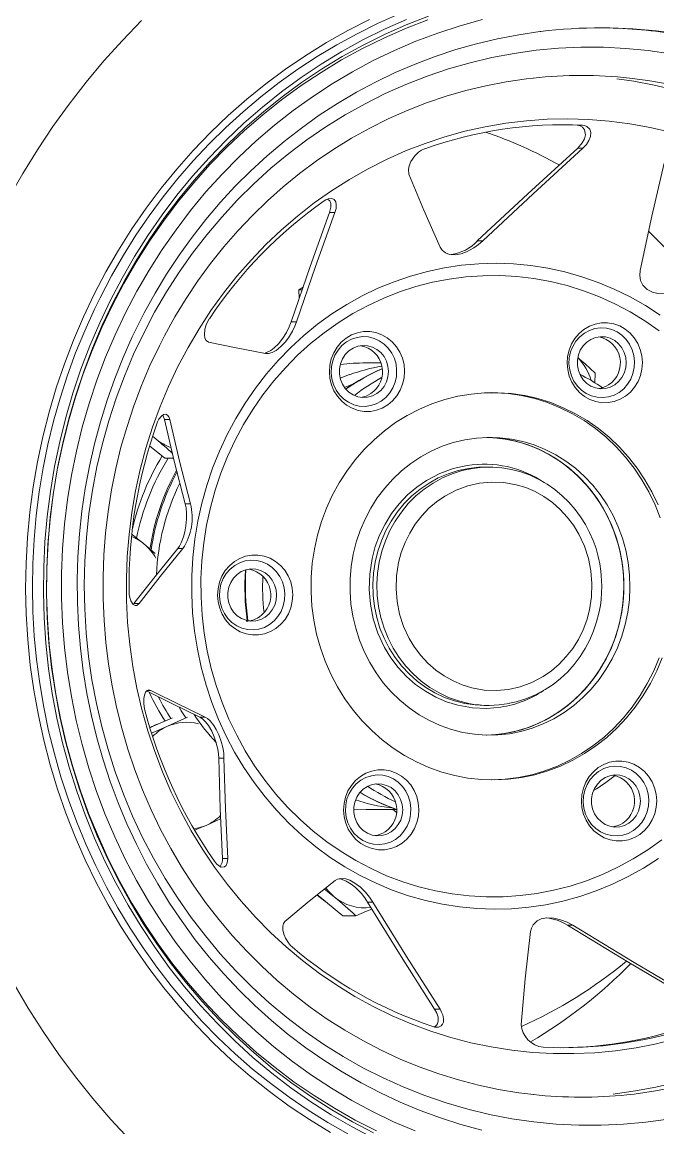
# Model space of a CAD drawing. Header units: millimetres. Extents: x 0 to 197, y 0 to 196.
# Drawn here: x 162.59 to 173.27, y 147.31 to 165.87 of the extents above; entities that cross this region are included whole.
import ezdxf

# ---------------------------------------------------------------- set-up
doc = ezdxf.new("R2010")
doc.units = ezdxf.units.MM

msp = doc.modelspace()

# ---------------------------------------------------------------- linework, layer by layer
at = {"color": 7, "linetype": 'Continuous', "lineweight": 15}
for p, q in [((171.625, 164.151), (171.911, 164.143)), ((171.911, 164.143), (172.001, 164.143)), ((171.919, 163.76), (172.008, 163.76)), ((167.755, 162.68), (167.844, 162.68)), ((170.234, 162.201), (170.324, 162.201)), ((167.237, 161.377), (167.308, 161.426)), ((167.243, 161.238), (167.237, 161.377)), ((167.237, 161.377), (167.291, 161.377)), ((167.108, 160.843), (167.197, 160.843)), ((168.616, 160.154), (168.366, 160.154)), ((172.208, 159.811), (172.215, 159.982)), ((164.983, 159.203), (165.073, 159.203)), ((164.842, 158.872), (164.783, 158.925)), ((164.787, 158.915), (164.842, 158.872)), ((164.987, 158.555), (164.733, 158.763)), ((164.987, 158.555), (165.133, 158.555)), ((170.429, 158.404), (170.361, 158.404)), ((170.429, 158.404), (170.472, 158.403)), ((165.329, 157.789), (165.418, 157.789)), ((165.204, 157.036), (165.293, 157.036)), ((164.47, 156.113), (164.559, 156.113)), ((170.361, 154.404), (170.429, 154.404)), ((164.792, 154.053), (165.114, 154.195)), ((165.577, 154.206), (165.666, 154.206)), ((164.737, 154.029), (164.792, 154.053)), ((165.892, 153.519), (165.981, 153.519)), ((168.158, 152.66), (168.366, 152.654)), ((168.366, 152.654), (168.878, 152.654)), ((168.816, 152.654), (168.864, 152.617)), ((168.878, 152.657), (168.861, 152.663)), ((168.864, 152.617), (168.876, 152.607)), ((165.954, 151.835), (166.044, 151.835)), ((167.668, 151.32), (167.833, 151.19)), ((167.591, 151.19), (167.548, 151.225)), ((167.978, 150.873), (167.591, 151.19)), ((168.392, 151.103), (168.481, 151.103)), ((167.978, 150.873), (168.193, 150.873)), ((171.749, 150.712), (171.838, 150.712)), ((169.518, 149.303), (169.608, 149.303))]:
    msp.add_line(p, q, dxfattribs=at)
at = {"color": 8, "linetype": 'Continuous', "lineweight": 15}
for p, q in [((167.933, 159.895), (168.088, 159.956)), ((170.472, 158.403), (170.496, 158.402)), ((164.698, 154.656), (164.751, 154.656))]:
    msp.add_line(p, q, dxfattribs=at)
at = {"color": 7, "linetype": 'Continuous', "lineweight": 15, "flags": 128}
for points in [[(168.912, 166.005), (168.561, 165.849), (168.216, 165.679), (167.878, 165.495), (167.546, 165.296), (167.223, 165.084), (166.907, 164.859), (166.6, 164.621), (166.302, 164.37), (166.013, 164.107), (165.734, 163.832), (165.466, 163.546), (165.208, 163.249), (164.962, 162.941), (164.726, 162.624), (164.503, 162.296), (164.292, 161.96), (164.094, 161.616), (163.901, 161.247)], [(164.117, 161.161), (164.311, 161.529), (164.518, 161.888), (164.739, 162.237), (164.974, 162.577), (165.222, 162.905), (165.483, 163.223), (165.756, 163.528), (166.04, 163.822), (166.336, 164.102), (166.642, 164.369), (166.959, 164.622), (167.285, 164.862), (167.62, 165.086), (167.964, 165.295), (168.316, 165.489), (168.675, 165.668), (169.04, 165.83), (169.412, 165.976)], [(164.598, 165.899), (164.276, 165.567), (163.966, 165.222), (163.667, 164.866), (163.381, 164.498), (163.108, 164.119), (162.848, 163.73), (162.602, 163.331), (162.37, 162.923)], [(168.422, 165.917), (168.058, 165.732), (167.702, 165.532), (167.354, 165.316), (167.014, 165.085), (166.684, 164.84), (166.363, 164.58), (166.052, 164.307), (165.753, 164.02), (165.464, 163.72), (165.188, 163.408), (164.924, 163.085), (164.672, 162.75), (164.434, 162.404), (164.209, 162.048), (163.998, 161.683), (163.802, 161.308)], [(164.076, 161.207), (164.271, 161.578), (164.48, 161.941), (164.704, 162.293), (164.941, 162.636), (165.191, 162.968), (165.454, 163.288), (165.73, 163.597), (166.017, 163.893), (166.315, 164.176), (166.625, 164.446), (166.944, 164.701), (167.274, 164.943), (167.612, 165.169), (167.959, 165.381), (168.314, 165.576), (168.677, 165.756), (169.046, 165.92)], [(164.109, 161.121), (164.302, 161.488), (164.509, 161.846), (164.73, 162.194), (164.965, 162.533), (165.213, 162.86), (165.473, 163.177), (165.746, 163.481), (166.03, 163.773), (166.326, 164.052), (166.633, 164.318), (166.949, 164.57), (167.276, 164.808), (167.611, 165.03), (167.955, 165.238), (168.306, 165.43), (168.665, 165.606), (169.031, 165.766), (169.403, 165.91)], [(164.33, 160.995), (164.52, 161.358), (164.725, 161.711), (164.944, 162.054), (165.176, 162.388), (165.421, 162.71), (165.679, 163.022), (165.949, 163.321), (166.231, 163.608), (166.524, 163.882), (166.828, 164.142), (167.142, 164.389), (167.465, 164.621), (167.797, 164.838), (168.138, 165.04), (168.486, 165.227), (168.842, 165.397), (169.204, 165.552), (169.572, 165.69), (169.945, 165.811), (170.323, 165.915)], [(164.551, 160.817), (164.64, 160.991), (164.823, 161.322), (165.018, 161.645), (165.226, 161.959), (165.445, 162.264), (165.676, 162.559), (165.918, 162.844), (166.171, 163.118), (166.434, 163.38), (166.708, 163.631), (166.99, 163.87), (167.281, 164.096), (167.581, 164.309), (167.889, 164.509), (168.204, 164.695), (168.527, 164.868), (168.855, 165.026), (169.19, 165.17), (169.529, 165.299), (169.874, 165.413), (170.222, 165.511), (170.574, 165.595), (170.929, 165.663), (171.286, 165.715), (171.299, 165.717)], [(164.633, 160.655), (164.817, 161.004), (165.015, 161.344), (165.228, 161.675), (165.454, 161.995), (165.693, 162.304), (165.945, 162.602), (166.208, 162.888), (166.484, 163.161), (166.77, 163.42), (167.067, 163.666), (167.374, 163.898), (167.691, 164.115), (168.016, 164.317), (168.349, 164.504), (168.689, 164.674), (169.036, 164.829), (169.39, 164.967), (169.749, 165.088), (170.112, 165.192), (170.479, 165.279), (170.85, 165.348), (171.223, 165.401), (171.598, 165.435), (171.974, 165.452), (172.351, 165.451), (172.727, 165.432), (173.102, 165.396), (173.475, 165.342)], [(164.896, 160.442), (164.981, 160.608), (165.156, 160.924), (165.344, 161.232), (165.543, 161.531), (165.755, 161.821), (165.978, 162.101), (166.213, 162.37), (166.457, 162.629), (166.712, 162.876), (166.977, 163.111), (167.251, 163.334), (167.533, 163.544), (167.824, 163.741), (168.122, 163.924), (168.428, 164.094), (168.74, 164.249), (169.058, 164.39), (169.381, 164.517), (169.71, 164.628), (170.042, 164.725), (170.378, 164.806), (170.717, 164.872), (171.059, 164.922), (171.178, 164.934)], [(173.542, 164.738), (173.203, 164.817), (172.861, 164.88), (172.576, 164.92)], [(165.206, 160.09), (165.377, 160.413), (165.562, 160.727), (165.761, 161.031), (165.973, 161.325), (166.198, 161.609), (166.435, 161.88), (166.684, 162.139), (166.944, 162.386), (167.215, 162.619), (167.496, 162.838), (167.787, 163.043), (168.086, 163.233), (168.393, 163.408), (168.708, 163.567), (169.029, 163.711), (169.356, 163.838), (169.689, 163.948), (170.026, 164.042), (170.367, 164.118), (170.711, 164.177), (171.057, 164.219), (171.405, 164.244), (171.753, 164.251), (172.102, 164.24), (172.449, 164.212), (172.795, 164.167), (173.138, 164.104), (173.479, 164.024)], [(171.911, 164.143), (171.963, 164.133), (172.001, 164.112), (172.036, 164.068), (172.049, 163.983), (172.031, 163.915), (171.994, 163.847), (171.919, 163.76)], [(172.008, 163.76), (172.066, 163.822), (172.107, 163.886), (172.133, 163.955), (172.138, 164.023), (172.121, 164.077), (172.075, 164.123), (172.035, 164.138), (172.001, 164.143)], [(169.35, 163.747), (169.296, 163.722), (169.248, 163.688), (169.187, 163.63), (169.12, 163.533), (169.09, 163.463), (169.078, 163.398), (169.087, 163.324)], [(171.919, 163.76), (171.08, 162.991), (170.234, 162.201)], [(170.324, 162.201), (171.169, 162.991), (172.008, 163.76)], [(173.37, 163.504), (173.164, 162.616), (172.969, 161.704)], [(169.087, 163.324), (169.337, 162.718), (169.612, 162.095)], [(167.844, 162.68), (167.863, 162.746), (167.867, 162.804), (167.856, 162.856), (167.829, 162.894), (167.79, 162.911), (167.731, 162.907), (167.691, 162.89), (167.661, 162.872)], [(167.719, 162.902), (167.757, 162.873), (167.775, 162.827), (167.776, 162.77), (167.755, 162.68)], [(167.755, 162.68), (167.427, 161.774), (167.108, 160.843)], [(167.197, 160.843), (167.516, 161.774), (167.844, 162.68)], [(169.612, 162.095), (169.645, 162.043), (169.698, 162), (169.769, 161.974), (169.866, 161.968), (169.964, 161.986), (170.051, 162.017), (170.175, 162.084), (170.255, 162.141), (170.324, 162.201)], [(173.274, 151.833), (173.024, 151.674), (172.767, 151.53), (172.501, 151.402), (172.23, 151.291), (171.953, 151.196), (171.671, 151.119), (171.385, 151.058), (171.097, 151.015), (170.807, 150.99), (170.516, 150.982), (170.225, 150.992), (169.935, 151.02), (169.647, 151.065), (169.362, 151.127), (169.081, 151.207), (168.805, 151.304), (168.534, 151.417), (168.269, 151.547), (168.012, 151.692), (167.764, 151.853), (167.524, 152.029), (167.294, 152.219), (167.075, 152.422), (166.867, 152.639), (166.671, 152.868), (166.487, 153.108), (166.317, 153.359), (166.16, 153.62), (166.018, 153.89), (165.891, 154.169), (165.778, 154.454), (165.681, 154.746), (165.6, 155.044), (165.536, 155.346), (165.487, 155.651), (165.455, 155.959), (165.439, 156.268), (165.44, 156.577), (165.458, 156.886), (165.492, 157.194), (165.543, 157.499), (165.61, 157.8), (165.692, 158.097), (165.791, 158.388), (165.905, 158.673), (166.035, 158.95), (166.179, 159.219), (166.337, 159.479), (166.509, 159.729), (166.694, 159.968), (166.892, 160.196), (167.101, 160.411), (167.322, 160.613), (167.553, 160.801), (167.794, 160.975), (168.043, 161.134), (168.301, 161.277), (168.566, 161.405), (168.838, 161.516), (169.115, 161.611), (169.397, 161.688), (169.682, 161.749), (169.971, 161.792), (170.261, 161.817), (170.552, 161.825), (170.843, 161.815), (171.132, 161.788), (171.42, 161.742), (171.705, 161.68), (171.987, 161.6), (172.263, 161.503), (172.534, 161.39), (172.798, 161.26), (173.055, 161.115), (173.304, 160.954)], [(172.969, 161.704), (172.961, 161.622), (172.975, 161.536), (173.014, 161.457), (173.087, 161.385), (173.177, 161.339), (173.266, 161.317), (173.409, 161.31), (173.508, 161.322), (173.604, 161.345)], [(173.288, 160.693), (173.049, 160.858), (172.801, 161.009), (172.545, 161.143), (172.283, 161.262), (172.014, 161.364), (171.741, 161.45), (171.463, 161.518), (171.181, 161.569), (170.898, 161.603), (170.613, 161.619), (170.328, 161.617), (170.043, 161.598), (169.76, 161.561), (169.479, 161.506), (169.202, 161.435), (168.929, 161.346), (168.662, 161.241), (168.401, 161.119), (168.146, 160.982), (167.9, 160.828), (167.663, 160.66), (167.435, 160.478), (167.217, 160.281), (167.011, 160.072), (166.816, 159.85), (166.634, 159.617), (166.465, 159.372), (166.31, 159.118), (166.168, 158.854), (166.042, 158.582), (165.93, 158.303), (165.834, 158.017), (165.754, 157.726), (165.69, 157.43), (165.642, 157.131), (165.61, 156.83), (165.595, 156.527), (165.597, 156.223), (165.615, 155.92), (165.65, 155.619), (165.701, 155.321), (165.768, 155.026), (165.851, 154.736), (165.95, 154.451), (166.065, 154.173), (166.194, 153.903), (166.338, 153.641), (166.496, 153.388), (166.668, 153.146), (166.852, 152.914), (167.049, 152.695), (167.258, 152.488), (167.477, 152.294), (167.707, 152.114), (167.946, 151.949), (168.194, 151.799), (168.45, 151.664), (168.712, 151.545), (168.981, 151.443), (169.254, 151.358), (169.532, 151.289), (169.813, 151.238), (170.097, 151.205), (170.382, 151.189), (170.667, 151.19), (170.952, 151.21), (171.235, 151.246), (171.515, 151.301), (171.793, 151.372), (172.065, 151.461), (172.333, 151.566), (172.594, 151.688), (172.848, 151.826), (173.095, 151.979), (173.332, 152.147)], [(163.802, 161.308), (163.62, 160.926), (163.453, 160.536), (163.301, 160.138), (163.164, 159.735), (163.044, 159.326), (162.939, 158.912), (162.85, 158.494), (162.778, 158.072), (162.721, 157.647), (162.682, 157.221), (162.658, 156.793), (162.651, 156.364), (162.661, 155.935), (162.688, 155.508), (162.73, 155.081), (162.79, 154.657), (162.865, 154.236), (162.957, 153.819), (163.065, 153.405), (163.188, 152.997), (163.328, 152.595), (163.482, 152.199), (163.652, 151.81), (163.837, 151.429), (164.036, 151.056), (164.25, 150.693), (164.477, 150.339), (164.718, 149.995), (164.972, 149.662), (165.238, 149.34), (165.517, 149.031), (165.807, 148.733), (166.109, 148.449), (166.421, 148.178), (166.744, 147.921), (167.076, 147.678), (167.417, 147.45), (167.767, 147.237)], [(163.901, 161.247), (163.807, 161.056), (163.643, 160.692), (163.491, 160.321), (163.354, 159.945), (163.231, 159.562), (163.121, 159.175), (163.026, 158.784), (162.946, 158.389), (162.88, 157.991), (162.829, 157.591), (162.792, 157.189), (162.771, 156.785), (162.764, 156.381), (162.773, 155.977), (162.796, 155.574), (162.834, 155.172), (162.887, 154.772), (162.954, 154.374), (163.036, 153.979), (163.133, 153.588), (163.244, 153.202), (163.369, 152.82), (163.508, 152.444), (163.66, 152.074), (163.827, 151.71), (164.006, 151.354), (164.199, 151.006), (164.404, 150.665), (164.622, 150.334), (164.851, 150.012), (165.093, 149.699), (165.345, 149.397), (165.609, 149.106), (165.883, 148.826), (166.167, 148.557), (166.461, 148.3), (166.765, 148.056), (167.076, 147.825), (167.397, 147.607), (167.725, 147.402), (168.06, 147.211)], [(168.493, 147.14), (168.134, 147.328), (167.783, 147.531), (167.44, 147.75), (167.106, 147.984), (166.782, 148.233), (166.467, 148.496), (166.164, 148.772), (165.871, 149.062), (165.589, 149.365), (165.32, 149.679), (165.063, 150.005), (164.82, 150.343), (164.589, 150.691), (164.373, 151.048), (164.171, 151.415), (163.983, 151.791), (163.81, 152.174), (163.652, 152.565), (163.51, 152.963), (163.383, 153.366), (163.272, 153.775), (163.177, 154.189), (163.099, 154.606), (163.037, 155.026), (162.991, 155.449), (162.962, 155.873), (162.95, 156.298), (162.954, 156.724), (162.975, 157.148), (163.012, 157.572), (163.066, 157.994), (163.136, 158.412), (163.223, 158.828), (163.326, 159.239), (163.445, 159.645), (163.579, 160.046), (163.73, 160.44), (163.895, 160.827), (164.076, 161.207)], [(168.493, 147.228), (168.137, 147.414), (167.79, 147.616), (167.45, 147.833), (167.119, 148.064), (166.798, 148.311), (166.486, 148.571), (166.185, 148.845), (165.895, 149.132), (165.617, 149.431), (165.35, 149.743), (165.096, 150.066), (164.854, 150.4), (164.626, 150.745), (164.412, 151.099), (164.211, 151.463), (164.025, 151.835), (163.854, 152.215), (163.698, 152.602), (163.557, 152.996), (163.431, 153.395), (163.321, 153.8), (163.228, 154.21), (163.15, 154.623), (163.088, 155.039), (163.043, 155.458), (163.014, 155.878), (163.002, 156.299), (163.006, 156.721), (163.027, 157.141), (163.064, 157.561), (163.117, 157.978), (163.187, 158.393), (163.273, 158.805), (163.375, 159.212), (163.492, 159.614), (163.626, 160.011), (163.775, 160.402), (163.938, 160.785), (164.117, 161.161)], [(168.54, 147.261), (168.183, 147.442), (167.834, 147.64), (167.493, 147.853), (167.161, 148.081), (166.838, 148.323), (166.525, 148.58), (166.222, 148.851), (165.93, 149.134), (165.65, 149.431), (165.381, 149.739), (165.125, 150.06), (164.882, 150.391), (164.652, 150.733), (164.435, 151.085), (164.233, 151.447), (164.045, 151.817), (163.872, 152.195), (163.714, 152.58), (163.571, 152.972), (163.443, 153.37), (163.332, 153.774), (163.236, 154.182), (163.157, 154.594), (163.094, 155.009), (163.047, 155.427), (163.017, 155.846), (163.003, 156.267), (163.006, 156.687), (163.026, 157.107), (163.062, 157.526), (163.114, 157.943), (163.183, 158.357), (163.268, 158.768), (163.369, 159.174), (163.486, 159.576), (163.619, 159.972), (163.767, 160.362), (163.93, 160.745), (164.109, 161.121)], [(169.19, 147.261), (168.829, 147.416), (168.473, 147.587), (168.125, 147.774), (167.785, 147.977), (167.453, 148.195), (167.13, 148.427), (166.816, 148.674), (166.513, 148.935), (166.22, 149.21), (165.939, 149.497), (165.669, 149.797), (165.412, 150.109), (165.167, 150.432), (164.935, 150.766), (164.717, 151.109), (164.513, 151.463), (164.323, 151.825), (164.148, 152.196), (163.987, 152.574), (163.842, 152.96), (163.712, 153.351), (163.598, 153.748), (163.5, 154.149), (163.419, 154.555), (163.353, 154.964), (163.304, 155.376), (163.271, 155.789), (163.255, 156.204), (163.255, 156.619), (163.272, 157.033), (163.305, 157.447), (163.355, 157.858), (163.421, 158.267), (163.504, 158.673), (163.602, 159.074), (163.717, 159.471), (163.847, 159.862), (163.993, 160.247), (164.154, 160.625), (164.33, 160.995)], [(170.31, 147.273), (169.96, 147.369), (169.615, 147.479), (169.274, 147.604), (168.938, 147.744), (168.607, 147.899), (168.283, 148.068), (167.966, 148.251), (167.656, 148.448), (167.354, 148.658), (167.061, 148.881), (166.776, 149.117), (166.5, 149.365), (166.234, 149.625), (165.979, 149.896), (165.734, 150.178), (165.5, 150.471), (165.278, 150.774), (165.067, 151.086), (164.869, 151.407), (164.683, 151.736), (164.51, 152.074), (164.35, 152.418), (164.204, 152.769), (164.071, 153.127), (163.952, 153.49), (163.847, 153.857), (163.756, 154.229), (163.68, 154.605), (163.618, 154.984), (163.57, 155.365), (163.538, 155.748), (163.52, 156.132), (163.517, 156.516), (163.529, 156.9), (163.555, 157.283), (163.596, 157.665), (163.652, 158.045), (163.722, 158.422), (163.807, 158.796), (163.906, 159.165), (164.019, 159.53), (164.147, 159.89), (164.287, 160.243), (164.442, 160.591), (164.551, 160.817)], [(165.735, 160.895), (165.705, 160.843), (165.683, 160.791), (165.662, 160.717), (165.654, 160.622), (165.662, 160.567), (165.682, 160.528), (165.722, 160.501)], [(167.108, 160.843), (167.075, 160.756), (167.028, 160.662), (166.97, 160.569), (166.896, 160.475), (166.825, 160.405), (166.766, 160.36), (166.683, 160.32), (166.678, 160.319)], [(166.68, 160.312), (166.73, 160.31), (166.79, 160.326), (166.858, 160.363), (166.938, 160.426), (167.008, 160.501), (167.062, 160.573), (167.132, 160.688), (167.169, 160.768), (167.197, 160.843)], [(172.932, 159.84), (172.973, 159.942), (172.998, 160.05), (173.006, 160.16), (172.996, 160.271), (172.97, 160.378), (172.928, 160.48), (172.87, 160.572), (172.799, 160.653), (172.716, 160.721), (172.624, 160.773), (172.525, 160.808), (172.422, 160.826), (172.318, 160.825), (172.215, 160.806), (172.116, 160.769), (172.025, 160.716), (171.943, 160.647), (171.873, 160.565), (171.816, 160.471), (171.775, 160.369), (171.75, 160.261), (171.742, 160.151), (171.752, 160.04), (171.778, 159.933), (171.821, 159.832), (171.878, 159.739), (171.95, 159.658), (172.032, 159.59), (172.124, 159.538), (172.223, 159.503), (172.326, 159.485), (172.431, 159.486), (172.534, 159.505), (172.632, 159.542), (172.723, 159.596), (172.805, 159.664), (172.875, 159.747), (172.932, 159.84)], [(173.436, 147.459), (173.063, 147.407), (172.688, 147.372), (172.312, 147.355), (171.936, 147.356), (171.56, 147.375), (171.185, 147.411), (170.812, 147.465), (170.441, 147.537), (170.074, 147.625), (169.711, 147.731), (169.353, 147.854), (169, 147.994), (168.654, 148.15), (168.314, 148.322), (167.982, 148.51), (167.658, 148.714), (167.342, 148.932), (167.036, 149.166), (166.74, 149.413), (166.455, 149.674), (166.181, 149.948), (165.918, 150.235), (165.668, 150.534), (165.43, 150.845), (165.205, 151.166), (164.994, 151.498), (164.797, 151.839), (164.615, 152.189), (164.447, 152.547), (164.294, 152.913), (164.157, 153.286), (164.035, 153.665), (163.929, 154.049), (163.839, 154.438), (163.765, 154.831), (163.708, 155.226), (163.667, 155.624), (163.643, 156.024), (163.636, 156.424), (163.645, 156.825), (163.671, 157.224), (163.713, 157.622), (163.772, 158.017), (163.847, 158.41), (163.939, 158.798), (164.047, 159.182), (164.17, 159.56), (164.309, 159.932), (164.463, 160.297), (164.633, 160.655)], [(168.939, 159.693), (168.98, 159.795), (169.005, 159.903), (169.013, 160.013), (169.004, 160.124), (168.977, 160.231), (168.935, 160.333), (168.877, 160.425), (168.806, 160.506), (168.723, 160.574), (168.631, 160.626), (168.532, 160.661), (168.429, 160.679), (168.325, 160.678), (168.222, 160.659), (168.124, 160.622), (168.032, 160.569), (167.95, 160.5), (167.88, 160.418), (167.824, 160.324), (167.782, 160.222), (167.758, 160.114), (167.75, 160.004), (167.759, 159.893), (167.785, 159.786), (167.828, 159.685), (167.886, 159.592), (167.957, 159.511), (168.04, 159.443), (168.132, 159.391), (168.231, 159.356), (168.334, 159.338), (168.438, 159.339), (168.541, 159.358), (168.639, 159.395), (168.731, 159.449), (168.812, 159.517), (168.883, 159.6), (168.939, 159.693)], [(167.844, 160.284), (167.897, 160.369), (167.962, 160.444), (168.039, 160.505), (168.124, 160.551), (168.216, 160.581), (168.311, 160.594), (168.407, 160.588), (168.5, 160.565), (168.589, 160.525), (168.669, 160.47), (168.739, 160.4), (168.797, 160.319), (168.841, 160.228), (168.869, 160.13), (168.88, 160.029), (168.875, 159.927), (168.854, 159.827), (168.816, 159.734), (168.764, 159.648), (168.698, 159.573), (168.622, 159.512), (168.536, 159.466), (168.444, 159.436), (168.349, 159.423), (168.253, 159.429), (168.16, 159.452), (168.072, 159.492), (167.991, 159.547), (167.921, 159.617), (167.863, 159.698), (167.82, 159.789), (167.792, 159.887), (167.78, 159.988), (167.785, 160.09), (167.807, 160.19), (167.844, 160.284)], [(171.837, 160.431), (171.889, 160.516), (171.955, 160.591), (172.032, 160.652), (172.117, 160.698), (172.209, 160.728), (172.304, 160.741), (172.4, 160.735), (172.493, 160.712), (172.581, 160.672), (172.662, 160.617), (172.732, 160.547), (172.79, 160.466), (172.833, 160.375), (172.861, 160.277), (172.873, 160.176), (172.868, 160.074), (172.846, 159.974), (172.809, 159.881), (172.757, 159.795), (172.691, 159.72), (172.614, 159.659), (172.529, 159.613), (172.437, 159.583), (172.342, 159.57), (172.246, 159.576), (172.153, 159.599), (172.064, 159.639), (171.984, 159.694), (171.914, 159.764), (171.856, 159.845), (171.813, 159.936), (171.785, 160.034), (171.773, 160.135), (171.778, 160.237), (171.8, 160.337), (171.837, 160.431)], [(172.541, 159.784), (172.607, 159.839), (172.661, 159.906), (172.701, 159.983), (172.726, 160.068), (172.734, 160.156), (172.726, 160.244), (172.701, 160.328), (172.66, 160.406), (172.606, 160.473), (172.54, 160.527), (172.466, 160.566), (172.385, 160.588), (172.302, 160.592), (172.22, 160.579), (172.142, 160.548), (172.071, 160.501), (172.011, 160.44), (171.963, 160.368), (171.93, 160.286), (171.914, 160.199), (171.914, 160.111), (171.931, 160.024), (171.964, 159.943), (172.011, 159.87), (172.072, 159.809), (172.142, 159.763), (172.22, 159.732), (172.302, 159.719), (172.386, 159.723), (172.466, 159.745), (172.541, 159.784)], [(171.183, 147.873), (170.932, 147.902), (170.591, 147.958), (170.253, 148.03), (169.918, 148.116), (169.587, 148.219), (169.26, 148.336), (168.938, 148.468), (168.622, 148.615), (168.312, 148.776), (168.009, 148.951), (167.713, 149.139), (167.426, 149.341), (167.146, 149.557), (166.875, 149.784), (166.614, 150.024), (166.363, 150.276), (166.122, 150.538), (165.892, 150.812), (165.673, 151.096), (165.466, 151.389), (165.27, 151.692), (165.087, 152.003), (164.917, 152.323), (164.759, 152.65), (164.615, 152.984), (164.485, 153.324), (164.368, 153.67), (164.265, 154.021), (164.177, 154.376), (164.102, 154.735), (164.043, 155.097), (163.998, 155.461), (163.967, 155.827), (163.951, 156.194), (163.95, 156.562), (163.964, 156.929), (163.992, 157.295), (164.035, 157.66), (164.093, 158.022), (164.165, 158.381), (164.252, 158.737), (164.353, 159.088), (164.467, 159.435), (164.596, 159.775), (164.738, 160.11), (164.896, 160.442)], [(165.722, 160.501), (166.186, 160.408), (166.68, 160.312)], [(168.548, 159.637), (168.614, 159.692), (168.668, 159.759), (168.708, 159.836), (168.733, 159.921), (168.742, 160.009), (168.733, 160.097), (168.708, 160.181), (168.668, 160.259), (168.613, 160.326), (168.547, 160.38), (168.473, 160.419), (168.392, 160.441), (168.309, 160.445), (168.227, 160.432), (168.149, 160.401), (168.078, 160.354), (168.018, 160.293), (167.97, 160.221), (167.938, 160.139), (167.921, 160.052), (167.921, 159.964), (167.938, 159.877), (167.971, 159.796), (168.018, 159.723), (168.079, 159.662), (168.149, 159.616), (168.227, 159.585), (168.31, 159.572), (168.393, 159.576), (168.473, 159.598), (168.548, 159.637)], [(172.215, 159.982), (172.045, 160.138), (171.924, 160.241)], [(173.579, 148.81), (173.24, 148.725), (172.898, 148.657), (172.552, 148.607), (172.205, 148.574), (171.857, 148.558), (171.509, 148.56), (171.161, 148.579), (170.814, 148.616), (170.469, 148.67), (170.127, 148.741), (169.789, 148.83), (169.455, 148.935), (169.126, 149.057), (168.803, 149.195), (168.486, 149.35), (168.176, 149.52), (167.875, 149.706), (167.582, 149.906), (167.298, 150.121), (167.024, 150.351), (166.76, 150.593), (166.508, 150.849), (166.267, 151.117), (166.039, 151.396), (165.823, 151.687), (165.62, 151.989), (165.431, 152.3), (165.256, 152.62), (165.095, 152.949), (164.949, 153.286), (164.818, 153.629), (164.703, 153.979), (164.603, 154.334), (164.519, 154.694), (164.451, 155.058), (164.399, 155.424), (164.364, 155.793), (164.345, 156.163), (164.343, 156.534), (164.357, 156.904), (164.387, 157.273), (164.434, 157.641), (164.497, 158.005), (164.576, 158.366), (164.671, 158.723), (164.782, 159.074), (164.908, 159.42), (165.05, 159.759), (165.206, 160.09)], [(167.8, 157.93), (167.914, 158.138), (168.041, 158.336), (168.182, 158.524), (168.336, 158.7), (168.501, 158.864), (168.677, 159.014), (168.863, 159.15), (169.058, 159.271), (169.261, 159.376), (169.471, 159.465), (169.686, 159.537), (169.906, 159.592), (170.129, 159.63), (170.354, 159.65), (170.58, 159.652), (170.805, 159.637), (171.029, 159.604), (171.25, 159.554), (171.466, 159.486), (171.678, 159.401), (171.882, 159.3), (172.08, 159.184), (172.268, 159.052), (172.448, 158.905), (172.616, 158.745), (172.773, 158.573), (172.917, 158.388), (173.048, 158.192), (173.165, 157.987), (173.268, 157.773)], [(170.472, 159.654), (170.529, 159.652), (170.754, 159.637), (170.978, 159.604), (171.198, 159.554), (171.415, 159.486), (171.626, 159.401), (171.831, 159.3), (172.029, 159.184), (172.217, 159.052), (172.396, 158.905), (172.565, 158.745), (172.721, 158.573), (172.866, 158.388), (172.997, 158.192), (173.114, 157.987), (173.217, 157.773), (173.304, 157.552)], [(165.073, 159.203), (165.057, 159.248), (165.034, 159.278), (165.003, 159.292), (164.966, 159.286), (164.93, 159.26), (164.889, 159.207), (164.867, 159.165), (164.853, 159.13)], [(164.947, 159.272), (164.959, 159.262), (164.983, 159.203)], [(164.983, 159.203), (165.145, 158.506), (165.329, 157.789)], [(165.418, 157.789), (165.234, 158.505), (165.073, 159.203)], [(171.691, 154.283), (171.853, 154.401), (172.006, 154.534), (172.148, 154.679), (172.277, 154.837), (172.394, 155.005), (172.497, 155.183), (172.586, 155.37), (172.66, 155.564), (172.718, 155.764), (172.761, 155.969), (172.787, 156.176), (172.796, 156.385), (172.789, 156.595), (172.766, 156.803), (172.727, 157.008), (172.671, 157.209), (172.6, 157.404), (172.514, 157.592), (172.413, 157.772), (172.299, 157.942), (172.171, 158.102), (172.031, 158.249), (171.881, 158.384), (171.72, 158.505), (171.55, 158.611), (171.373, 158.701), (171.189, 158.776), (171, 158.833), (170.807, 158.874), (170.611, 158.897), (170.414, 158.903), (170.218, 158.892), (170.023, 158.863), (169.831, 158.816), (169.643, 158.753), (169.461, 158.673), (169.286, 158.578), (169.119, 158.467), (168.962, 158.341), (168.814, 158.203), (168.679, 158.051), (168.555, 157.888), (168.445, 157.714), (168.349, 157.532), (168.268, 157.341), (168.202, 157.144), (168.151, 156.941), (168.117, 156.735), (168.099, 156.527), (168.098, 156.317), (168.113, 156.108), (168.144, 155.902), (168.192, 155.699), (168.255, 155.5), (168.334, 155.308), (168.427, 155.124), (168.535, 154.949), (168.656, 154.784), (168.79, 154.63), (168.935, 154.489), (169.091, 154.361), (169.256, 154.248), (169.43, 154.149), (169.611, 154.067), (169.798, 154.001), (169.989, 153.951), (170.184, 153.919), (170.38, 153.905), (170.577, 153.907), (170.773, 153.928), (170.966, 153.966), (171.156, 154.02), (171.341, 154.092), (171.52, 154.18), (171.691, 154.283)], [(170.395, 158.903), (170.588, 158.89), (170.782, 158.86), (170.974, 158.812), (171.161, 158.748), (171.343, 158.667), (171.517, 158.57), (171.683, 158.458), (171.84, 158.331), (171.987, 158.191), (172.122, 158.039), (172.244, 157.875), (172.353, 157.701), (172.448, 157.517), (172.528, 157.326), (172.593, 157.128), (172.642, 156.926), (172.675, 156.719), (172.692, 156.511), (172.692, 156.301), (172.676, 156.092), (172.643, 155.886), (172.594, 155.683), (172.53, 155.485), (172.45, 155.294), (172.355, 155.11), (172.246, 154.936), (172.124, 154.772), (171.99, 154.619), (171.844, 154.479), (171.687, 154.352), (171.521, 154.24), (171.346, 154.142), (171.165, 154.061), (170.978, 153.996), (170.786, 153.948), (170.592, 153.918), (170.395, 153.904), (170.395, 153.904)], [(170.395, 158.903), (170.489, 158.899), (170.685, 158.877), (170.879, 158.838), (171.068, 158.782), (171.253, 158.709), (171.431, 158.62), (171.601, 158.516), (171.763, 158.396), (171.915, 158.263), (172.056, 158.117), (172.184, 157.958), (172.3, 157.789), (172.402, 157.61), (172.49, 157.422), (172.563, 157.228), (172.62, 157.027), (172.661, 156.823), (172.686, 156.615), (172.694, 156.406), (172.686, 156.197), (172.661, 155.989), (172.621, 155.784), (172.564, 155.584), (172.492, 155.389), (172.404, 155.201), (172.303, 155.022), (172.187, 154.852), (172.058, 154.694), (171.918, 154.547), (171.766, 154.414), (171.605, 154.294), (171.435, 154.189), (171.257, 154.1), (171.072, 154.027), (170.883, 153.97), (170.689, 153.931)], [(170.395, 158.903), (170.509, 158.897), (170.704, 158.874), (170.897, 158.833), (171.086, 158.776), (171.27, 158.701), (171.448, 158.611), (171.618, 158.505), (171.778, 158.384), (171.929, 158.249), (172.069, 158.102), (172.196, 157.942), (172.311, 157.772), (172.412, 157.592), (172.498, 157.404), (172.569, 157.209), (172.624, 157.008), (172.664, 156.803), (172.687, 156.595), (172.694, 156.385), (172.684, 156.176), (172.658, 155.969), (172.616, 155.764), (172.558, 155.564), (172.484, 155.37), (172.395, 155.183), (172.292, 155.005), (172.175, 154.837), (172.045, 154.679), (171.904, 154.534), (171.751, 154.401), (171.589, 154.283)], [(170.061, 158.431), (169.831, 158.38), (169.602, 158.296), (169.379, 158.178), (169.216, 158.066), (169.064, 157.936), (168.922, 157.788), (168.796, 157.624), (168.686, 157.448), (168.594, 157.261), (168.521, 157.069), (168.467, 156.87), (168.427, 156.609), (168.417, 156.351), (168.438, 156.102), (168.486, 155.858), (168.565, 155.614), (168.676, 155.377), (168.782, 155.203), (168.903, 155.042), (169.043, 154.891), (169.196, 154.757), (169.362, 154.64), (169.538, 154.542), (169.719, 154.465), (169.906, 154.407), (170.151, 154.364), (170.393, 154.354), (170.627, 154.376)], [(170.085, 158.382), (169.912, 158.346), (169.743, 158.292), (169.579, 158.223), (169.423, 158.137), (169.274, 158.036), (169.135, 157.92), (169.007, 157.791), (168.891, 157.65), (168.788, 157.499), (168.698, 157.337), (168.623, 157.167), (168.564, 156.991), (168.52, 156.809), (168.492, 156.624), (168.491, 156.612)], [(170.361, 158.404), (170.26, 158.401), (170.085, 158.382)], [(172.324, 156.404), (172.316, 156.585), (172.309, 156.659), (172.29, 156.78), (172.264, 156.905), (172.227, 157.037), (172.179, 157.172), (172.12, 157.307), (172.05, 157.44), (171.969, 157.57), (171.876, 157.695), (171.773, 157.814), (171.66, 157.924), (171.538, 158.026), (171.406, 158.118), (171.266, 158.198), (171.119, 158.266), (170.966, 158.322), (170.807, 158.363), (170.644, 158.391), (170.478, 158.403), (170.472, 158.403)], [(170.273, 158.135), (170.472, 158.153), (170.679, 158.145), (170.889, 158.108), (171.048, 158.059), (171.203, 157.993), (171.353, 157.909), (171.494, 157.809), (171.625, 157.695), (171.744, 157.566), (171.848, 157.428), (171.938, 157.28), (172.033, 157.077), (172.1, 156.869), (172.142, 156.661), (172.159, 156.448), (172.151, 156.229), (172.116, 156.006), (172.071, 155.836), (172.009, 155.672), (171.93, 155.512), (171.836, 155.361), (171.728, 155.222), (171.607, 155.096), (171.478, 154.985), (171.338, 154.889), (171.148, 154.788), (170.952, 154.717), (170.756, 154.673)], [(170.756, 154.673), (170.556, 154.654), (170.35, 154.662), (170.14, 154.7), (169.981, 154.748), (169.826, 154.814), (169.676, 154.898), (169.535, 154.998), (169.404, 155.113), (169.285, 155.241), (169.181, 155.379), (169.091, 155.527), (168.996, 155.73), (168.929, 155.938), (168.887, 156.146), (168.87, 156.359), (168.878, 156.579), (168.913, 156.802), (168.958, 156.972), (169.02, 157.136), (169.099, 157.295), (169.193, 157.446), (169.301, 157.585), (169.422, 157.712), (169.551, 157.822), (169.691, 157.918), (169.881, 158.019), (170.077, 158.09), (170.273, 158.135)], [(165.329, 157.789), (165.344, 157.718), (165.353, 157.631), (165.353, 157.532), (165.343, 157.417), (165.325, 157.315), (165.303, 157.235), (165.264, 157.134), (165.234, 157.078), (165.204, 157.036)], [(173.337, 155.204), (173.246, 154.984), (173.14, 154.772), (173.019, 154.569), (172.885, 154.376), (172.738, 154.194), (172.578, 154.024), (172.407, 153.867), (172.226, 153.724), (172.035, 153.595), (171.836, 153.482), (171.629, 153.385), (171.417, 153.304), (171.199, 153.24), (170.977, 153.194), (170.753, 153.165), (170.528, 153.154), (170.302, 153.16), (170.077, 153.184), (169.855, 153.226), (169.636, 153.285), (169.422, 153.362), (169.214, 153.454), (169.013, 153.563), (168.82, 153.688), (168.636, 153.827), (168.462, 153.98), (168.299, 154.147), (168.148, 154.326), (168.011, 154.516), (167.886, 154.716), (167.776, 154.926), (167.681, 155.144), (167.601, 155.369), (167.537, 155.599), (167.49, 155.834), (167.458, 156.072), (167.444, 156.311), (167.445, 156.551), (167.464, 156.791), (167.499, 157.028), (167.551, 157.262), (167.618, 157.491), (167.702, 157.714), (167.8, 157.93)], [(164.634, 157.117), (164.606, 157.14), (164.44, 157.27)], [(165.204, 157.036), (164.823, 156.568), (164.47, 156.113)], [(164.559, 156.113), (164.912, 156.568), (165.293, 157.036)], [(164.825, 156.955), (164.824, 156.956), (164.634, 157.117)], [(167.062, 155.941), (167.104, 156.043), (167.128, 156.151), (167.136, 156.261), (167.127, 156.372), (167.101, 156.479), (167.058, 156.581), (167, 156.673), (166.929, 156.754), (166.846, 156.822), (166.754, 156.874), (166.655, 156.909), (166.552, 156.927), (166.448, 156.926), (166.345, 156.907), (166.247, 156.87), (166.155, 156.817), (166.074, 156.748), (166.003, 156.666), (165.947, 156.572), (165.906, 156.47), (165.881, 156.363), (165.873, 156.252), (165.882, 156.141), (165.909, 156.034), (165.951, 155.933), (166.009, 155.84), (166.08, 155.759), (166.163, 155.692), (166.255, 155.639), (166.354, 155.604), (166.457, 155.587), (166.561, 155.587), (166.664, 155.606), (166.762, 155.643), (166.854, 155.697), (166.936, 155.765), (167.006, 155.848), (167.062, 155.941)], [(165.968, 156.532), (166.02, 156.617), (166.085, 156.692), (166.162, 156.753), (166.248, 156.799), (166.339, 156.829), (166.434, 156.842), (166.53, 156.836), (166.624, 156.813), (166.712, 156.773), (166.792, 156.718), (166.863, 156.648), (166.92, 156.567), (166.964, 156.476), (166.992, 156.378), (167.003, 156.277), (166.998, 156.175), (166.977, 156.076), (166.939, 155.982), (166.887, 155.896), (166.822, 155.821), (166.745, 155.76), (166.659, 155.714), (166.568, 155.684), (166.473, 155.672), (166.377, 155.677), (166.283, 155.7), (166.195, 155.74), (166.115, 155.795), (166.044, 155.865), (165.987, 155.947), (165.943, 156.038), (165.915, 156.135), (165.904, 156.236), (165.909, 156.338), (165.93, 156.438), (165.968, 156.532)], [(166.671, 155.886), (166.737, 155.94), (166.791, 156.007), (166.832, 156.084), (166.856, 156.169), (166.865, 156.257), (166.856, 156.345), (166.831, 156.43), (166.791, 156.507), (166.737, 156.574), (166.671, 156.628), (166.596, 156.667), (166.515, 156.689), (166.432, 156.694), (166.35, 156.68), (166.272, 156.649), (166.202, 156.602), (166.141, 156.541), (166.094, 156.469), (166.061, 156.387), (166.044, 156.301), (166.044, 156.212), (166.061, 156.125), (166.094, 156.044), (166.142, 155.971), (166.202, 155.91), (166.273, 155.864), (166.351, 155.833), (166.433, 155.82), (166.516, 155.824), (166.597, 155.847), (166.671, 155.886)], [(164.387, 156.326), (164.391, 156.268), (164.4, 156.217), (164.42, 156.157), (164.458, 156.099), (164.489, 156.081), (164.52, 156.082), (164.559, 156.113)], [(170.776, 154.439), (170.885, 154.462), (171.051, 154.514), (171.213, 154.583), (171.371, 154.668), (171.505, 154.757), (171.632, 154.858), (171.751, 154.97), (171.859, 155.091), (171.958, 155.222), (172.046, 155.36), (172.122, 155.504), (172.186, 155.653), (172.237, 155.804), (172.275, 155.952), (172.3, 156.083), (172.313, 156.182), (172.321, 156.295), (172.324, 156.404)], [(168.485, 156.271), (168.487, 156.249), (168.508, 156.063), (168.546, 155.88), (168.6, 155.702), (168.67, 155.53), (168.754, 155.365), (168.853, 155.21), (168.965, 155.065), (169.089, 154.931), (169.224, 154.811), (169.369, 154.705), (169.523, 154.613), (169.684, 154.538), (169.851, 154.479), (170.023, 154.436), (170.198, 154.411), (170.361, 154.404)], [(173.286, 155.204), (173.195, 154.984), (173.088, 154.772), (172.968, 154.569), (172.834, 154.376), (172.686, 154.194), (172.527, 154.024), (172.356, 153.867), (172.175, 153.724), (171.984, 153.595), (171.785, 153.482), (171.578, 153.385), (171.366, 153.304), (171.148, 153.24), (170.926, 153.194), (170.702, 153.165), (170.477, 153.154), (170.472, 153.154)], [(164.751, 154.656), (164.719, 154.664), (164.69, 154.653), (164.664, 154.625), (164.644, 154.577), (164.633, 154.518), (164.633, 154.437), (164.64, 154.385), (164.648, 154.347)], [(164.683, 154.646), (165.104, 154.434), (165.577, 154.206)], [(165.23, 154.372), (165.264, 154.313), (165.339, 154.195)], [(164.736, 154.033), (164.834, 154.075), (164.867, 154.086)], [(165.368, 154.207), (165.208, 154.132), (165.034, 154.053)], [(165.577, 154.206), (165.622, 154.178), (165.672, 154.13), (165.723, 154.064), (165.776, 153.972), (165.818, 153.877), (165.847, 153.792), (165.877, 153.669), (165.888, 153.589), (165.892, 153.519)], [(165.981, 153.519), (165.976, 153.601), (165.961, 153.696), (165.935, 153.797), (165.895, 153.908), (165.851, 154), (165.81, 154.068), (165.747, 154.146), (165.705, 154.183), (165.666, 154.206)], [(165.034, 154.053), (164.921, 154.004), (164.773, 153.943)], [(170.689, 153.931), (170.494, 153.909), (170.395, 153.904)], [(165.892, 153.519), (165.915, 152.666), (165.954, 151.835)], [(166.044, 151.835), (166.004, 152.665), (165.981, 153.519)], [(169.178, 152.336), (169.22, 152.438), (169.245, 152.546), (169.252, 152.656), (169.243, 152.767), (169.217, 152.874), (169.174, 152.976), (169.116, 153.068), (169.045, 153.149), (168.962, 153.217), (168.87, 153.269), (168.771, 153.304), (168.668, 153.322), (168.564, 153.321), (168.461, 153.302), (168.363, 153.265), (168.271, 153.212), (168.19, 153.143), (168.119, 153.061), (168.063, 152.967), (168.022, 152.865), (167.997, 152.758), (167.989, 152.647), (167.998, 152.536), (168.025, 152.429), (168.067, 152.328), (168.125, 152.235), (168.196, 152.154), (168.279, 152.087), (168.371, 152.034), (168.47, 151.999), (168.573, 151.982), (168.677, 151.982), (168.78, 152.001), (168.879, 152.038), (168.97, 152.092), (169.052, 152.161), (169.122, 152.243), (169.178, 152.336)], [(173.171, 152.483), (173.212, 152.585), (173.237, 152.693), (173.245, 152.803), (173.236, 152.914), (173.209, 153.021), (173.167, 153.123), (173.109, 153.215), (173.038, 153.296), (172.955, 153.364), (172.863, 153.416), (172.764, 153.451), (172.661, 153.469), (172.557, 153.468), (172.454, 153.449), (172.356, 153.412), (172.264, 153.359), (172.182, 153.29), (172.112, 153.208), (172.056, 153.114), (172.015, 153.012), (171.99, 152.905), (171.982, 152.794), (171.991, 152.683), (172.017, 152.576), (172.06, 152.475), (172.118, 152.382), (172.189, 152.301), (172.272, 152.234), (172.364, 152.181), (172.463, 152.146), (172.566, 152.129), (172.67, 152.129), (172.773, 152.148), (172.871, 152.185), (172.963, 152.239), (173.045, 152.308), (173.115, 152.39), (173.171, 152.483)], [(172.077, 153.074), (172.129, 153.159), (172.194, 153.234), (172.271, 153.295), (172.356, 153.342), (172.448, 153.371), (172.543, 153.384), (172.639, 153.378), (172.733, 153.355), (172.821, 153.315), (172.901, 153.26), (172.971, 153.19), (173.029, 153.109), (173.073, 153.018), (173.101, 152.92), (173.112, 152.819), (173.107, 152.717), (173.086, 152.618), (173.048, 152.524), (172.996, 152.438), (172.93, 152.364), (172.854, 152.302), (172.768, 152.256), (172.677, 152.226), (172.581, 152.214), (172.486, 152.219), (172.392, 152.242), (172.304, 152.282), (172.223, 152.338), (172.153, 152.407), (172.096, 152.489), (172.052, 152.58), (172.024, 152.677), (172.012, 152.778), (172.017, 152.88), (172.039, 152.98), (172.077, 153.074)], [(168.084, 152.927), (168.136, 153.012), (168.201, 153.087), (168.278, 153.148), (168.364, 153.195), (168.455, 153.224), (168.551, 153.237), (168.646, 153.231), (168.74, 153.208), (168.828, 153.169), (168.908, 153.113), (168.979, 153.043), (169.036, 152.962), (169.08, 152.871), (169.108, 152.773), (169.12, 152.672), (169.114, 152.57), (169.093, 152.471), (169.055, 152.377), (169.003, 152.291), (168.938, 152.217), (168.861, 152.155), (168.776, 152.109), (168.684, 152.079), (168.589, 152.067), (168.493, 152.072), (168.399, 152.095), (168.311, 152.135), (168.231, 152.191), (168.16, 152.26), (168.103, 152.342), (168.059, 152.433), (168.031, 152.53), (168.02, 152.631), (168.025, 152.733), (168.046, 152.833), (168.084, 152.927)], [(172.78, 152.428), (172.846, 152.482), (172.9, 152.549), (172.94, 152.627), (172.965, 152.711), (172.974, 152.799), (172.965, 152.887), (172.94, 152.972), (172.9, 153.049), (172.845, 153.116), (172.78, 153.17), (172.705, 153.209), (172.624, 153.231), (172.541, 153.236), (172.459, 153.222), (172.381, 153.191), (172.31, 153.144), (172.25, 153.083), (172.203, 153.011), (172.17, 152.929), (172.153, 152.843), (172.153, 152.754), (172.17, 152.667), (172.203, 152.586), (172.25, 152.513), (172.311, 152.453), (172.381, 152.406), (172.46, 152.375), (172.542, 152.362), (172.625, 152.366), (172.705, 152.389), (172.78, 152.428)], [(168.787, 152.281), (168.853, 152.335), (168.907, 152.402), (168.948, 152.48), (168.972, 152.564), (168.981, 152.652), (168.972, 152.74), (168.947, 152.825), (168.907, 152.902), (168.853, 152.969), (168.787, 153.023), (168.712, 153.062), (168.631, 153.084), (168.548, 153.089), (168.466, 153.075), (168.388, 153.044), (168.318, 152.997), (168.257, 152.936), (168.21, 152.864), (168.177, 152.782), (168.16, 152.696), (168.16, 152.607), (168.177, 152.52), (168.21, 152.439), (168.258, 152.366), (168.318, 152.306), (168.389, 152.259), (168.467, 152.228), (168.549, 152.215), (168.632, 152.219), (168.713, 152.242), (168.787, 152.281)], [(168.864, 152.617), (168.837, 152.64), (168.819, 152.654)], [(165.681, 152.39), (165.852, 152.467), (165.922, 152.501)], [(165.681, 152.39), (165.576, 152.352), (165.475, 152.33)], [(165.489, 152.308), (165.567, 152.341), (165.681, 152.39)], [(165.821, 151.788), (165.856, 151.745), (165.889, 151.715), (165.935, 151.691), (165.99, 151.693), (166.019, 151.718), (166.037, 151.759), (166.044, 151.835)], [(168.481, 151.103), (168.426, 151.185), (168.355, 151.271), (168.275, 151.35), (168.179, 151.422), (168.093, 151.468), (168.024, 151.491), (167.936, 151.497), (167.886, 151.485), (167.846, 151.463)], [(167.916, 151.492), (167.939, 151.49), (168.031, 151.455), (168.117, 151.404), (168.189, 151.347), (168.287, 151.248), (168.344, 151.176), (168.392, 151.103)], [(167.846, 151.463), (167.411, 151.115), (167.004, 150.777)], [(167.833, 151.19), (167.75, 151.268), (167.691, 151.338)], [(167.676, 151.12), (167.625, 151.154), (167.543, 151.22)], [(168.392, 151.103), (168.954, 150.191), (169.518, 149.303)], [(169.608, 149.303), (169.043, 150.191), (168.481, 151.103)], [(168.193, 150.873), (168.376, 150.947), (168.465, 150.984)], [(167.004, 150.777), (166.979, 150.744), (166.968, 150.698), (166.969, 150.637), (166.985, 150.566), (167.014, 150.496), (167.062, 150.417), (167.098, 150.376), (167.125, 150.35)], [(171.838, 150.712), (171.743, 150.764), (171.632, 150.807), (171.519, 150.834), (171.4, 150.839), (171.305, 150.821), (171.239, 150.79), (171.169, 150.723), (171.141, 150.667), (171.126, 150.606)], [(171.126, 150.606), (171.038, 149.816), (170.969, 149.047)], [(171.749, 150.712), (172.78, 150.09), (173.801, 149.483)], [(173.89, 149.483), (172.87, 150.089), (171.838, 150.712)], [(162.457, 149.727), (162.695, 149.322), (162.946, 148.927), (163.211, 148.542), (163.489, 148.167), (163.78, 147.804), (164.083, 147.452), (164.398, 147.112)], [(169.488, 149.012), (169.514, 149.005), (169.539, 149.001), (169.561, 149.001), (169.581, 149.004), (169.607, 149.012), (169.628, 149.025), (169.651, 149.052), (169.664, 149.086), (169.668, 149.144), (169.653, 149.21), (169.634, 149.255), (169.608, 149.303)], [(169.518, 149.303), (169.554, 149.236), (169.574, 149.172), (169.579, 149.111), (169.563, 149.056), (169.55, 149.036), (169.532, 149.02), (169.507, 149.008), (169.506, 149.007)], [(172.517, 147.88), (172.546, 147.883), (172.89, 147.932), (173.231, 147.996), (173.57, 148.076)]]:
    msp.add_lwpolyline(points, dxfattribs=at)
at = {"color": 8, "linetype": 'Continuous', "lineweight": 15, "flags": 128}
for points in [[(172.789, 164.935), (173.095, 164.896), (173.455, 164.834)], [(168.005, 159.742), (168.129, 159.793), (168.164, 159.805)], [(170.094, 154.436), (170.091, 154.436), (169.92, 154.479), (169.752, 154.538), (169.591, 154.613), (169.437, 154.705), (169.292, 154.811), (169.157, 154.931), (169.033, 155.065), (168.921, 155.21), (168.823, 155.365), (168.738, 155.53), (168.669, 155.702), (168.615, 155.88), (168.577, 156.063), (168.555, 156.249), (168.549, 156.437), (168.561, 156.624), (168.588, 156.809), (168.632, 156.991), (168.692, 157.167), (168.766, 157.337), (168.856, 157.499), (168.959, 157.65), (169.075, 157.791), (169.204, 157.92), (169.342, 158.036), (169.491, 158.137), (169.647, 158.223), (169.811, 158.292), (169.98, 158.346), (170.153, 158.382)], [(170.153, 158.382), (170.328, 158.401), (170.429, 158.404)], [(168.491, 156.612), (168.481, 156.437), (168.485, 156.271)], [(173.585, 148), (173.227, 147.932), (172.865, 147.88), (172.746, 147.867)]]:
    msp.add_lwpolyline(points, dxfattribs=at)
at = {"color": 7, "linetype": 'Continuous', "lineweight": 15}
for centre, radius, start, end in [((172.305, 157.489), 8.289, 82.663, 97.0116), ((172.254, 157.482), 8.296, 81.0865, 89.82), ((171.981, 157.397), 7.581, 83.883, 96.1265), ((171.671, 157.27), 6.88, 87.2538, 109.7138), ((168.036, 157.131), 7.281, 60.6424, 71.278), ((171.985, 156.734), 7.508, 125.1608, 146.3454), ((167.715, 156.705), 7.817, 37.4975, 46.344), ((169.688, 162.716), 0.752, 278.0205, 316.6971), ((172.193, 160.153), 0.443, 303.6258, 79.7628), ((168.2, 160.006), 0.443, 303.6258, 79.7628), ((171.274, 159.601), 0.909, 16.3703, 44.7664), ((168.366, 156.836), 3.317, 90.0021, 97.481), ((169.901, 157.076), 3.237, 113.0842, 125.2939), ((169.226, 156.798), 3.356, 100.2252, 109.8164), ((170.414, 156.687), 3.682, 119.0215, 127.5561), ((170.29, 156.713), 3.651, 55.8874, 62.8918), ((168.227, 159.965), 0.394, 277.6558, 303.762), ((172.219, 160.112), 0.394, 277.6558, 303.762), ((172.576, 156.407), 8.189, 160.5775, 180.5654), ((165.368, 159.513), 0.829, 230.6193, 250.2517), ((161.348, 154.576), 5.537, 47.1391, 50.8828), ((168.472, 156.432), 4.136, 148.5365, 166.9308), ((168.45, 156.427), 4.014, 147.9837, 168.7764), ((168.732, 156.418), 4.041, 151.4057, 171.3471), ((164.488, 157.557), 0.958, 327.1053, 14.0377), ((164.107, 156.474), 0.832, 50.6345, 67.1599), ((164.073, 156.434), 0.884, 29.9675, 50.599), ((170.155, 156.385), 3.823, 175.6766, 188.2904), ((166.324, 156.255), 0.443, 303.6258, 79.7628), ((170.831, 156.404), 4.201, 177.6753, 186.0509), ((166.35, 156.212), 0.393, 270.1137, 303.7945), ((180.074, 184.657), 33.687, 242.9449, 244.6786), ((168.415, 156.346), 4.072, 205.1292, 212.7905), ((168.373, 156.34), 3.927, 207.2914, 213.2851), ((170.429, 156.173), 1.77, 259.0922, 281.1383), ((172.358, 156.331), 7.961, 194.4285, 214.7981), ((170.339, 156.149), 2.245, 271.4198, 303.8018), ((165.357, 153.322), 0.799, 75.8202, 113.8335), ((165.375, 153.283), 0.843, 113.8396, 134.6116), ((170.264, 156.134), 3.699, 301.291, 308.1543), ((172.432, 152.797), 0.443, 303.6258, 79.7628), ((170.393, 156.086), 3.641, 236.6183, 245.0938), ((168.44, 152.65), 0.443, 303.6258, 79.7628), ((169.223, 155.997), 3.344, 251.9906, 262.4626), ((169.819, 155.49), 2.984, 238.7402, 251.1797), ((165.34, 153.16), 0.842, 293.836, 313.9988), ((172.459, 152.756), 0.394, 277.6558, 303.762), ((168.466, 152.609), 0.394, 277.6558, 303.762), ((165.797, 151.809), 0.159, 317.5333, 9.5148), ((168.35, 151.814), 0.81, 230.3756, 277.0188), ((163.606, 146.024), 6.675, 46.5908, 50.7062), ((171.322, 150.06), 0.78, 56.8393, 85.2048), ((171.765, 155.791), 7.151, 229.544, 251.4311), ((167.975, 155.797), 7.416, 293.8527, 309.9529), ((166.916, 155.874), 8.273, 300.6075, 315.4403), ((171.668, 155.537), 6.88, 267.2538, 289.7138), ((171.577, 155.542), 6.885, 270.3954, 289.7101), ((171.385, 149.079), 0.417, 184.3338, 263.5655), ((171.981, 155.409), 7.581, 263.9081, 275.7905)]:
    msp.add_arc(centre, radius, start, end, dxfattribs=at)
at = {"color": 8, "linetype": 'Continuous', "lineweight": 15}
for centre, radius, start, end in [((170.103, 156.721), 3.641, 113.7392, 124.7561), ((170.345, 156.636), 1.818, 56.2177, 98.981), ((168.727, 156.419), 4.014, 151.7608, 171.5545), ((168.782, 156.409), 3.941, 154.0508, 177.2763), ((170.54, 156.404), 4.199, 176.2253, 187.9065), ((170.376, 156.089), 1.732, 278.334, 303.997), ((168.578, 156.292), 3.71, 213.3936, 222.6292), ((170.086, 156.053), 3.605, 239.6196, 250.1347)]:
    msp.add_arc(centre, radius, start, end, dxfattribs=at)

doc.saveas('drawing.dxf')
